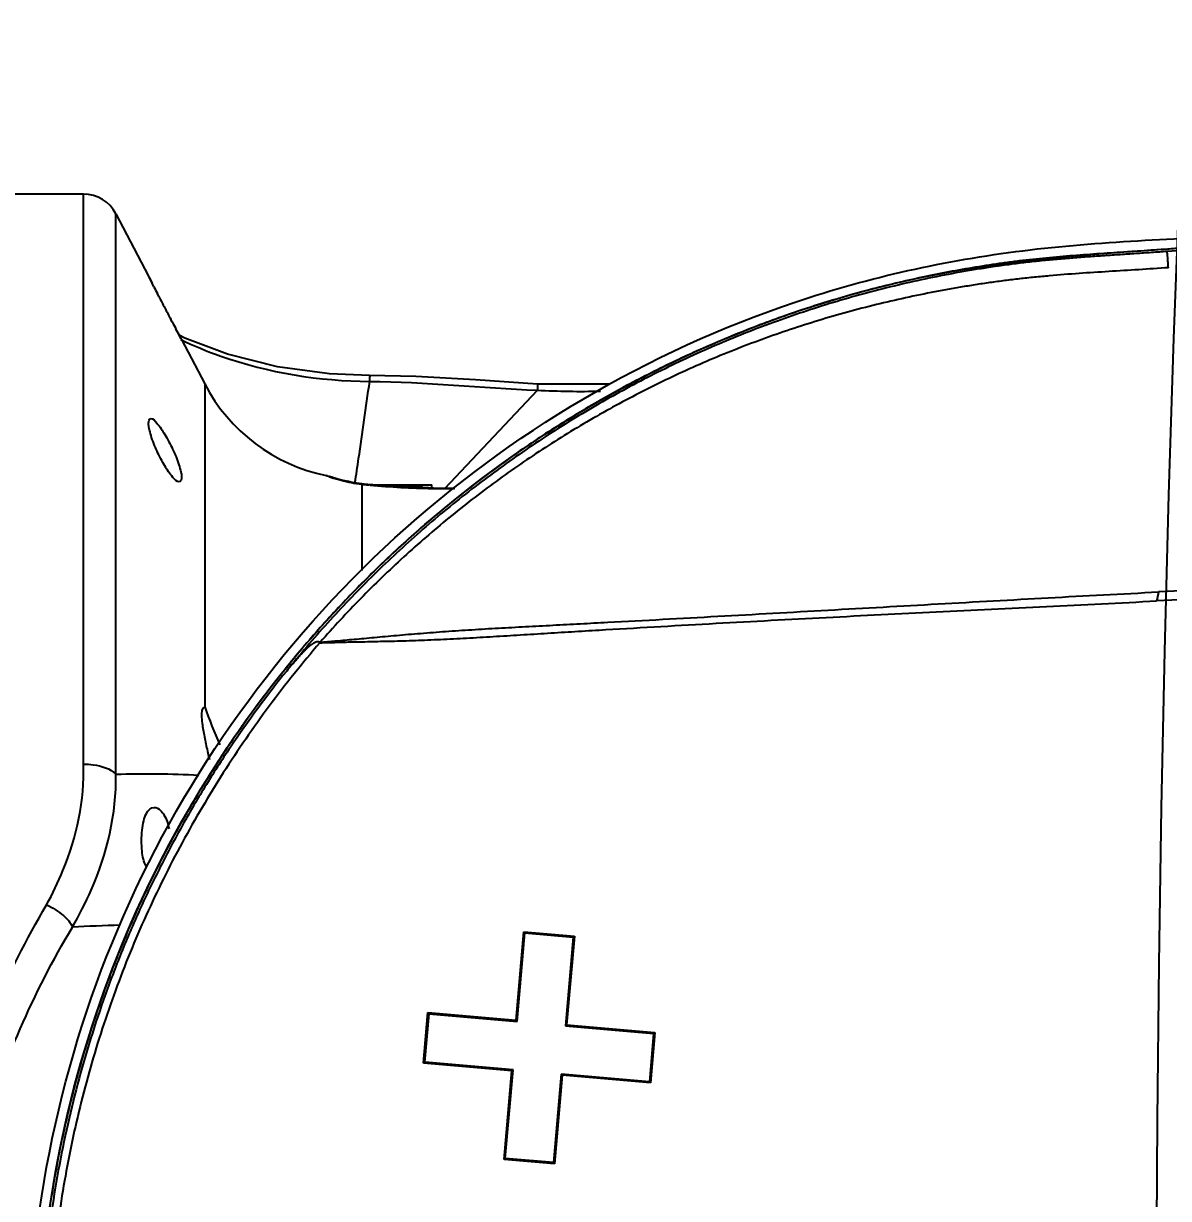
# Model space of a CAD drawing. Header units: millimetres. Extents: x 5828 to 6704, y 123 to 421.
# Drawn here: x 6496.742 to 6499.005, y 337.195 to 339.517 of the extents above; entities that cross this region are included whole.
import ezdxf

# ---------------------------------------------------------------- set-up
doc = ezdxf.new("R2010")
doc.units = ezdxf.units.MM
for name, color, linetype in [('外形图', 7, 'Continuous'), ('尺寸标注', 7, 'Continuous'), ('运动范围', 7, 'Continuous')]:
    doc.layers.add(name, color=color, linetype=linetype)
doc.styles.add('微软雅黑', font='msyh.ttc', dxfattribs={"height": 1.5})
doc.dimstyles.new('尺寸标注_1_20比例', dxfattribs={"dimtxt": 1.5, "dimasz": 1.25, "dimexe": 0.5, "dimexo": 0.4, "dimgap": 0.5, "dimtad": 1, "dimdec": 1, "dimlfac": 20, "dimdsep": 46, "dimtxsty": '微软雅黑', "dimcen": 0.09, "dimadec": 0, "dimazin": 0, "dimtp": 0.01, "dimtm": 0.01, "dimtfac": 1, "dimtdec": 1, "dimtofl": 0, "dimtmove": 0, "dimatfit": 3, "dimfxl": 1, "dimtolj": 1, "dimarcsym": 0})

# ---------------------------------------------------------------- blocks, each defined once
blk = doc.blocks.new('*D1144')
at = {"layer": 'Defpoints', "color": 0}
for p in [(6557.7962, 395.6702), (6487.6476, 286.2413), (6537.9972, 286.2413)]:
    blk.add_point(p, dxfattribs=at)
at = {"layer": '尺寸标注', "color": 0, "lineweight": -2}
for p, q in [((6557.3962, 395.6702), (6487.1476, 395.6702)), ((6487.6476, 394.4202), (6487.6476, 287.4913)), ((6537.5972, 286.2413), (6487.1476, 286.2413))]:
    blk.add_line(p, q, dxfattribs=at)
at = {"layer": '尺寸标注', "color": 0}
for points in [[(6487.856, 394.4202), (6487.4393, 394.4202), (6487.6476, 395.6702)], [(6487.4393, 287.4913), (6487.856, 287.4913), (6487.6476, 286.2413)]]:
    blk.add_solid(points, dxfattribs=at)
at = {"layer": '尺寸标注', "color": 0, "insert": (6486.376, 340.9558), "char_height": 1.5, "attachment_point": 5, "rotation": 90, "style": '微软雅黑'}
blk.add_mtext('\\A1;\\A1;{\\fAlibaba PuHuiTi 3.0 55 Regular|b0|i0|c134|p18;2188.6}', dxfattribs=at)

msp = doc.modelspace()

# ---------------------------------------------------------------- linework, layer by layer
at = {"layer": '外形图', "linetype": 'ByBlock'}
for p, q in [((6496.8603, 339.1803), (6496.6861, 339.1803)), ((6496.8603, 338.0535), (6496.8603, 339.1803)), ((6496.9244, 338.0335), (6496.9244, 339.1414)), ((6496.9244, 339.1414), (6496.9889, 339.0178)), ((6496.9889, 339.0178), (6496.99, 339.0155)), ((6496.9926, 339.0104), (6496.99, 339.0157)), ((6496.99, 339.0155), (6496.9926, 339.0106)), ((6496.9926, 339.0106), (6496.9959, 339.0039)), ((6496.9959, 339.004), (6496.9926, 339.0104)), ((6496.9995, 338.9971), (6496.9959, 339.004)), ((6497.0093, 338.9779), (6497.0064, 338.9834)), ((6497.0357, 338.9273), (6497.0329, 338.9326)), ((6497.0467, 338.9067), (6497.0431, 338.9133)), ((6497.0503, 338.8999), (6497.0467, 338.9067)), ((6497.0467, 338.9066), (6497.0502, 338.9)), ((6497.0609, 338.8955), (6497.0495, 338.9015)), ((6497.0502, 338.9), (6497.053, 338.8949)), ((6497.0529, 338.895), (6497.0503, 338.8999)), ((6497.0538, 338.8934), (6497.0529, 338.895)), ((6497.053, 338.8949), (6497.0537, 338.8935)), ((6497.0537, 338.8935), (6497.0541, 338.8928)), ((6497.0541, 338.8928), (6497.0538, 338.8934)), ((6497.0541, 338.8928), (6497.1, 338.8048)), ((6497.1, 338.8048), (6497.1, 338.1664)), ((6497.5748, 338.5985), (6497.7573, 338.7925)), ((6497.7577, 338.8046), (6497.7573, 338.7925)), ((6497.9013, 338.8043), (6497.7577, 338.8046)), ((6497.3397, 338.6239), (6497.3465, 338.622)), ((6497.342, 338.623), (6497.3397, 338.6239)), ((6497.3512, 338.6204), (6497.3465, 338.622)), ((6497.3465, 338.622), (6497.3469, 338.6219)), ((6497.3469, 338.6219), (6497.3541, 338.6185)), ((6497.3678, 338.6154), (6497.3507, 338.6205)), ((6497.395, 338.6094), (6497.3678, 338.6154)), ((6497.4153, 338.6066), (6497.395, 338.6094)), ((6497.4103, 338.6066), (6497.4103, 338.436)), ((6497.4103, 338.6066), (6497.4152, 338.6066)), ((6497.4519, 338.6034), (6497.4152, 338.6066)), ((6497.4152, 338.6066), (6497.4153, 338.6066)), ((6497.4266, 338.605), (6497.4241, 338.6052)), ((6497.4304, 338.6053), (6497.5491, 338.6053)), ((6497.5491, 338.599), (6497.5491, 338.6053)), ((6497.5942, 338.5988), (6497.573, 338.5985)), ((6497.7156, 337.5469), (6497.7309, 337.7219)), ((6497.7176, 337.5446), (6497.7329, 337.7196)), ((6497.7309, 337.7219), (6497.7329, 337.7196)), ((6497.7309, 337.7219), (6497.8305, 337.7132)), ((6497.7329, 337.7196), (6497.8281, 337.7112)), ((6497.8281, 337.7112), (6497.8128, 337.5362)), ((6497.8305, 337.7132), (6497.8152, 337.5382)), ((6497.8305, 337.7132), (6497.8281, 337.7112)), ((6497.5325, 337.4622), (6497.5412, 337.5622)), ((6497.5349, 337.4642), (6497.5432, 337.5598)), ((6497.5412, 337.5622), (6497.5432, 337.5598)), ((6497.5412, 337.5622), (6497.7156, 337.5469)), ((6497.5432, 337.5598), (6497.7176, 337.5446)), ((6497.7156, 337.5469), (6497.7176, 337.5446)), ((6497.8152, 337.5382), (6497.8128, 337.5362)), ((6497.8128, 337.5362), (6497.9871, 337.521)), ((6497.8152, 337.5382), (6497.9895, 337.523)), ((6497.9871, 337.521), (6497.9788, 337.4253)), ((6497.9895, 337.523), (6497.9808, 337.423)), ((6497.9895, 337.523), (6497.9871, 337.521)), ((6497.5325, 337.4622), (6497.5349, 337.4642)), ((6497.7092, 337.4489), (6497.5349, 337.4642)), ((6497.7068, 337.4469), (6497.5325, 337.4622)), ((6497.6915, 337.2719), (6497.7068, 337.4469)), ((6497.6939, 337.2739), (6497.7092, 337.4489)), ((6497.7068, 337.4469), (6497.7092, 337.4489)), ((6497.8044, 337.4406), (6497.7891, 337.2656)), ((6497.8064, 337.4382), (6497.8044, 337.4406)), ((6497.9788, 337.4253), (6497.8044, 337.4406)), ((6497.8064, 337.4382), (6497.7911, 337.2632)), ((6497.9808, 337.423), (6497.8064, 337.4382)), ((6497.9808, 337.423), (6497.9788, 337.4253)), ((6497.6915, 337.2719), (6497.6939, 337.2739)), ((6497.7911, 337.2632), (6497.6915, 337.2719)), ((6497.7891, 337.2656), (6497.6939, 337.2739)), ((6497.7911, 337.2632), (6497.7891, 337.2656))]:
    msp.add_line(p, q, dxfattribs=at)
for points in [[(6497.4257, 338.8213), (6497.3465, 338.8248), (6497.2435, 338.8388), (6497.1451, 338.8637), (6497.0609, 338.8955)], [(6497.7577, 338.8046), (6497.6353, 338.8128), (6497.5173, 338.8194), (6497.4257, 338.8213)], [(6497.4104, 338.6073), (6497.3942, 338.6095), (6497.3815, 338.6124)], [(6497.573, 338.5985), (6497.5099, 338.5999), (6497.4519, 338.6034)], [(6497.5943, 338.5988), (6497.5717, 338.5985), (6497.549, 338.599)]]:
    msp.add_lwpolyline(points, dxfattribs=at)
for centre, radius, start, end in [((6496.8603, 339.1079), 0.0723, 27.5528, 90), ((6502.3847, 341.7513), 6.0487, 207.08743, 207.23262), ((6502.2224, 341.6677), 5.8662, 207.29258, 207.54165), ((6502.0885, 341.5979), 5.7151, 207.542, 207.7991), ((6501.9672, 341.534), 5.578, 207.8601, 208.0228), ((6497.4103, 338.9667), 0.35, 207.5528, 258.3631), ((6497.4527, 338.9246), 0.3212, 249.8492, 251.5153), ((6497.4485, 338.9119), 0.3079, 251.5028, 255.0981), ((6497.4438, 338.8926), 0.288, 255.0215, 263.3345), ((6497.581, 340.2825), 1.6847, 264.1856, 264.3374), ((6497.582, 340.2927), 1.6948, 264.3375, 264.6536), ((6497.5795, 340.2611), 1.6632, 264.7252, 268.9451), ((6497.4276, 338.4422), 0.1631, 88.4289, 89.9985), ((6497.5791, 340.2511), 1.6532, 268.9523, 270.4996), ((6508.7878, 144.0336), 194.6072, 92.602592, 92.887369), ((6508.8374, 145.8734), 192.7546, 92.644432, 92.930981), ((6500.7794, 338.0129), 1.8344, 168.0188, 168.5884), ((6496.9706, 335.7217), 2.0134, 91.0871, 93.7605)]:
    msp.add_arc(centre, radius, start, end, dxfattribs=at)
for points, knots in [([(6501.116, 334.513), (6500.8541, 334.5265), (6500.3304, 334.5553), (6499.6759, 334.5937), (6499.1526, 334.6304), (6498.7597, 334.6498), (6498.3703, 334.7181), (6497.8801, 334.9084), (6497.3409, 335.3031), (6496.9025, 335.9729), (6496.7248, 336.7539), (6496.8317, 337.5478), (6497.2089, 338.2549), (6497.809, 338.7837), (6498.4341, 339.0271), (6498.9573, 339.0704), (6499.3498, 339.0933), (6499.7424, 339.1203), (6500.1717, 339.1458), (6500.4702, 339.1628), (6500.6378, 339.172)], [0.2814625, 0.2814625, 0.2814625, 0.2814625, 0.3127361, 0.3440098, 0.3596457, 0.375288, 0.3909088, 0.4065401, 0.4376789, 0.4688356, 0.5000093, 0.531187, 0.5623615, 0.5935322, 0.6247079, 0.6403423, 0.655997, 0.6716257, 0.6872624, 0.7072791, 0.7072791, 0.7072791, 0.7072791]), ([(6500.6378, 339.1721), (6500.5723, 339.1684), (6500.4354, 339.1608), (6500.2271, 339.1488), (6500.0131, 339.1362), (6499.8348, 339.1253), (6499.6921, 339.1164), (6499.5852, 339.1097), (6499.4782, 339.1029), (6499.3712, 339.0959), (6499.2643, 339.0889), (6499.1751, 339.083), (6499.1038, 339.0782), (6499.0504, 339.0746), (6499.0058, 339.0715), (6498.9702, 339.069), (6498.9434, 339.0672), (6498.9167, 339.0654), (6498.8899, 339.0636), (6498.8632, 339.0618), (6498.8276, 339.0592), (6498.783, 339.0557), (6498.7386, 339.0513), (6498.7031, 339.0472), (6498.6677, 339.0425), (6498.6235, 339.0358), (6498.5707, 339.0265), (6498.5007, 339.0124), (6498.4137, 338.9917), (6498.3108, 338.9618), (6498.2094, 338.9269), (6498.1098, 338.8871), (6498.0123, 338.8425), (6497.917, 338.7933), (6497.8243, 338.7395), (6497.7342, 338.6813), (6497.6471, 338.6187), (6497.5631, 338.552), (6497.4825, 338.4813), (6497.4054, 338.4068), (6497.332, 338.3287), (6497.2625, 338.247), (6497.197, 338.1621), (6497.1357, 338.0742), (6497.0787, 337.9833), (6497.0262, 337.8898), (6496.9783, 337.7939), (6496.9352, 337.6957), (6496.8968, 337.5955), (6496.8635, 337.4936), (6496.835, 337.3903), (6496.8038, 337.2508), (6496.7827, 337.1092), (6496.772, 336.9666), (6496.7682, 336.8237), (6496.7766, 336.645), (6496.8023, 336.468), (6496.833, 336.3284), (6496.8611, 336.2249), (6496.8941, 336.1228), (6496.932, 336.0226), (6496.9748, 335.9242), (6497.0223, 335.8281), (6497.0745, 335.7344), (6497.1311, 335.6433), (6497.1921, 335.5551), (6497.2572, 335.47), (6497.3265, 335.3881), (6497.3996, 335.3096), (6497.4764, 335.2348), (6497.5568, 335.1639), (6497.6405, 335.0969), (6497.7274, 335.034), (6497.8172, 334.9754), (6497.9097, 334.9213), (6498.0048, 334.8717), (6498.1022, 334.8267), (6498.2016, 334.7866), (6498.3028, 334.7513), (6498.4057, 334.721), (6498.5099, 334.6957), (6498.6152, 334.6755), (6498.7037, 334.6628), (6498.7748, 334.6556), (6498.8193, 334.6519), (6498.8549, 334.6493), (6498.8816, 334.6475), (6498.9084, 334.6457), (6498.944, 334.6433), (6498.9886, 334.6402), (6499.0421, 334.6366), (6499.0955, 334.6329), (6499.1668, 334.6281), (6499.256, 334.6222), (6499.3629, 334.6152), (6499.4699, 334.6082), (6499.5769, 334.6014), (6499.6838, 334.5946), (6499.8265, 334.5857), (6500.0048, 334.5749), (6500.2188, 334.5622), (6500.4328, 334.5499), (6500.6469, 334.5379), (6500.861, 334.5263), (6501.0173, 334.5181), (6501.1024, 334.5137), (6501.116, 334.513)], [0.3131395, 0.3131395, 0.3131395, 0.3131395, 0.3203178, 0.3281304, 0.335943, 0.3437556, 0.347662, 0.3515683, 0.3554746, 0.3593809, 0.3632872, 0.3671935, 0.3691467, 0.3710998, 0.373053, 0.3740296, 0.3750062, 0.3759827, 0.3769593, 0.3779359, 0.3789125, 0.3808656, 0.3828188, 0.3837953, 0.3847719, 0.3867251, 0.3886782, 0.3906314, 0.3945374, 0.3984434, 0.4023495, 0.4062556, 0.4101617, 0.4140679, 0.4179741, 0.4218803, 0.4257865, 0.4296926, 0.4335988, 0.437505, 0.4414112, 0.4453173, 0.4492235, 0.4531297, 0.4570359, 0.4609421, 0.4648482, 0.4687544, 0.4726606, 0.4765668, 0.4804729, 0.4843791, 0.4921892, 0.4960954, 0.5000015, 0.5078116, 0.5156216, 0.5195278, 0.523434, 0.5273402, 0.5312463, 0.5351525, 0.5390587, 0.5429649, 0.546871, 0.5507772, 0.5546834, 0.5585896, 0.5624958, 0.5664019, 0.5703081, 0.5742143, 0.5781205, 0.5820266, 0.5859328, 0.589839, 0.5937451, 0.5976512, 0.6015573, 0.6054633, 0.6093693, 0.6132753, 0.6171812, 0.6191344, 0.6210875, 0.6220641, 0.6230407, 0.6240173, 0.6249939, 0.626947, 0.6289002, 0.6308533, 0.6328065, 0.6367128, 0.6406191, 0.6445254, 0.6484317, 0.6523381, 0.6562444, 0.664057, 0.6718696, 0.6796823, 0.6874949, 0.6953075, 0.7031201, 0.7046145, 0.7046145, 0.7046145, 0.7046145]), ([(6500.6356, 339.1674), (6500.5942, 339.1652), (6500.4522, 339.1572), (6500.2095, 339.1433), (6499.9076, 339.1253), (6499.6057, 339.1066), (6499.3039, 339.0872), (6499.1027, 339.0737), (6499.0021, 339.0667)], [0.8308926, 0.8308926, 0.8308926, 0.8308926, 0.8437436, 0.8749948, 0.9062461, 0.9374974, 0.9687488, 1, 1, 1, 1]), ([(6496.7507, 336.8553), (6496.7507, 337.1615), (6496.8807, 337.7816), (6497.4316, 338.5476), (6498.1124, 338.9497), (6498.7137, 339.0822), (6499.02, 339.0917), (6499.1716, 339.0996)], [0, 0, 0, 0, 0.250163, 0.50027, 0.750286, 0.875949, 1, 1, 1, 1]), ([(6499.0021, 339.0667), (6498.9918, 339.066), (6498.9711, 339.0646), (6498.94, 339.0625), (6498.909, 339.0603), (6498.8779, 339.0583), (6498.8469, 339.0561), (6498.8158, 339.0538), (6498.7848, 339.0512), (6498.7538, 339.0483), (6498.7229, 339.045), (6498.692, 339.0412), (6498.6612, 339.0369), (6498.6201, 339.0306), (6498.569, 339.0216), (6498.508, 339.0092), (6498.4474, 338.995), (6498.3872, 338.9791), (6498.3275, 338.9616), (6498.2485, 338.9359), (6498.1513, 338.8996), (6498.0372, 338.8496), (6497.9261, 338.7932), (6497.8184, 338.7307), (6497.7144, 338.6622), (6497.6144, 338.5879), (6497.5188, 338.5081), (6497.4278, 338.423), (6497.3418, 338.3329), (6497.2879, 338.2697), (6497.2619, 338.2374)], [0, 0, 0, 0, 0.015626, 0.031251, 0.046877, 0.062503, 0.078128, 0.093754, 0.109381, 0.125007, 0.140633, 0.156259, 0.171886, 0.187512, 0.218763, 0.250015, 0.281267, 0.312519, 0.34377, 0.375022, 0.43752, 0.500017, 0.562515, 0.625013, 0.687511, 0.750009, 0.812507, 0.875005, 0.937502, 1, 1, 1, 1]), ([(6499.0045, 339.0347), (6499.0043, 339.0369), (6499.004, 339.0411), (6499.0036, 339.0472), (6499.0032, 339.0525), (6499.0029, 339.0571), (6499.0026, 339.0608), (6499.0024, 339.0634), (6499.0023, 339.0649), (6499.0023, 339.0657), (6499.0023, 339.0663), (6499.0022, 339.0666), (6499.0022, 339.0667)], [0, 0, 0, 0, 0.207249, 0.396271, 0.563953, 0.707521, 0.824606, 0.913273, 0.946474, 0.97206, 0.989926, 1, 1, 1, 1]), ([(6499.0047, 339.0347), (6498.985, 339.0333), (6498.9458, 339.0307), (6498.8868, 339.0271), (6498.8279, 339.0233), (6498.7789, 339.0195), (6498.7397, 339.0158), (6498.7103, 339.0127), (6498.681, 339.0092), (6498.6518, 339.0052), (6498.6226, 339.0008), (6498.5934, 338.9961), (6498.5644, 338.991), (6498.5257, 338.9837), (6498.4775, 338.9736), (6498.4201, 338.9601), (6498.363, 338.945), (6498.2874, 338.9229), (6498.1942, 338.8913), (6498.0845, 338.8474), (6497.9775, 338.7975), (6497.8734, 338.7416), (6497.7725, 338.6802), (6497.6752, 338.6132), (6497.5974, 338.553), (6497.5371, 338.5023), (6497.493, 338.463), (6497.45, 338.4225), (6497.4081, 338.3809), (6497.3674, 338.3382), (6497.341, 338.309), (6497.328, 338.2942)], [0, 0, 0, 0, 0.031251, 0.062503, 0.093754, 0.125006, 0.140632, 0.156258, 0.171884, 0.18751, 0.203136, 0.218761, 0.234386, 0.250012, 0.281262, 0.312512, 0.343762, 0.375012, 0.437507, 0.500001, 0.562497, 0.624994, 0.687491, 0.749989, 0.812486, 0.843738, 0.87499, 0.906243, 0.937495, 0.968748, 1, 1, 1, 1]), ([(6497.0525, 338.8929), (6497.0781, 338.8803), (6497.1968, 338.8315), (6497.3265, 338.8105), (6497.426, 338.8099)], [0, 0, 0, 0, 0.22295, 1, 1, 1, 1]), ([(6497.4257, 338.8213), (6497.4267, 338.8214), (6497.4247, 338.8151), (6497.426, 338.8127), (6497.426, 338.8099)], [0, 0, 0, 0, 0.2558, 1, 1, 1, 1]), ([(6497.3968, 338.6093), (6497.3993, 338.6253), (6497.4095, 338.6921), (6497.4187, 338.759), (6497.426, 338.8099)], [0, 0, 0, 0, 0.239906, 1, 1, 1, 1]), ([(6497.021, 338.6427), (6497.0153, 338.6521), (6497.0052, 338.6719), (6496.9952, 338.6965), (6496.9904, 338.7159), (6496.9882, 338.7259), (6496.9898, 338.7364), (6496.9932, 338.7364)], [0, 0, 0, 0, 0.326486, 0.654907, 0.794331, 0.901378, 1, 1, 1, 1]), ([(6496.9932, 338.7364), (6496.9981, 338.7364), (6497.0087, 338.7235), (6497.0163, 338.713), (6497.021, 338.7052)], [0, 0, 0, 0, 0.351431, 1, 1, 1, 1]), ([(6497.021, 338.7052), (6497.0267, 338.6957), (6497.037, 338.6759), (6497.0474, 338.6514), (6497.0525, 338.632), (6497.055, 338.6219), (6497.053, 338.6114), (6497.0496, 338.6114)], [0, 0, 0, 0, 0.325996, 0.654021, 0.793492, 0.900548, 1, 1, 1, 1]), ([(6497.0496, 338.6114), (6497.0445, 338.6114), (6497.0335, 338.6241), (6497.0258, 338.6348), (6497.021, 338.6427)], [0, 0, 0, 0, 0.355925, 1, 1, 1, 1]), ([(6497.328, 338.2942), (6497.3293, 338.2943), (6497.3318, 338.2945), (6497.3356, 338.2949), (6497.3395, 338.2952), (6497.3448, 338.2956), (6497.3515, 338.2962), (6497.3627, 338.2972), (6497.3773, 338.2986), (6497.3956, 338.3002), (6497.415, 338.302), (6497.4354, 338.3039), (6497.4569, 338.3059), (6497.4873, 338.3086), (6497.5271, 338.312), (6497.5767, 338.3158), (6497.6281, 338.3192), (6497.6718, 338.3218), (6497.7072, 338.3237), (6497.743, 338.3257), (6497.788, 338.328), (6497.8421, 338.3309), (6497.9146, 338.3347), (6498.0052, 338.3396), (6498.1141, 338.3456), (6498.2229, 338.3517), (6498.3318, 338.3578), (6498.4406, 338.3639), (6498.5858, 338.3721), (6498.7672, 338.3822), (6498.9123, 338.39), (6498.9849, 338.3937)], [0, 0, 0, 0, 0.002271, 0.004583, 0.006924, 0.009299, 0.014156, 0.019155, 0.029602, 0.040674, 0.052395, 0.064766, 0.077762, 0.09133, 0.119926, 0.150022, 0.181164, 0.213003, 0.229101, 0.245283, 0.277825, 0.310514, 0.343283, 0.408922, 0.474602, 0.540283, 0.605957, 0.671625, 0.737293, 0.868639, 1, 1, 1, 1]), ([(6497.3275, 338.2933), (6497.3287, 338.2933), (6497.3312, 338.2934), (6497.3348, 338.2935), (6497.3386, 338.2936), (6497.3437, 338.2937), (6497.3502, 338.2939), (6497.361, 338.2942), (6497.3752, 338.2946), (6497.393, 338.2949), (6497.4119, 338.2953), (6497.432, 338.2957), (6497.4531, 338.2962), (6497.4753, 338.2967), (6497.4985, 338.2973), (6497.5224, 338.2981), (6497.5471, 338.2991), (6497.581, 338.3006), (6497.6154, 338.3024), (6497.6503, 338.3044), (6497.6858, 338.3065), (6497.7305, 338.3093), (6497.7844, 338.3126), (6497.8385, 338.316), (6497.9109, 338.3203), (6498.0016, 338.3256), (6498.1104, 338.3317), (6498.2192, 338.3376), (6498.3281, 338.3434), (6498.4369, 338.3489), (6498.582, 338.3562), (6498.7272, 338.3633), (6498.8724, 338.3704), (6498.9449, 338.374), (6498.9812, 338.3759)], [0, 0, 0, 0, 0.002195, 0.004431, 0.006693, 0.008988, 0.013681, 0.018512, 0.028618, 0.039356, 0.05077, 0.062878, 0.07567, 0.089102, 0.103109, 0.117612, 0.132532, 0.147795, 0.179094, 0.195025, 0.21109, 0.243501, 0.276149, 0.308929, 0.341779, 0.407571, 0.4734, 0.53923, 0.605054, 0.670874, 0.736693, 0.86834, 0.934169, 1, 1, 1, 1]), ([(6497.3275, 338.2933), (6497.3101, 338.273), (6497.2761, 338.2318), (6497.2272, 338.1683), (6497.1805, 338.1031), (6497.1215, 338.0141), (6497.0672, 337.922), (6497.018, 337.8271), (6496.9837, 337.7547), (6496.952, 337.681), (6496.9135, 337.5814), (6496.8722, 337.4543), (6496.8403, 337.3245), (6496.8206, 337.2195), (6496.8126, 337.1666), (6496.8091, 337.1402)], [0, 0, 0, 0, 0.062503, 0.125007, 0.187511, 0.250015, 0.375003, 0.437507, 0.500011, 0.562515, 0.625019, 0.750005, 0.874992, 0.937496, 1, 1, 1, 1]), ([(6497.3275, 338.2933), (6497.3274, 338.2935), (6497.3271, 338.2939), (6497.3266, 338.2945), (6497.3259, 338.2947), (6497.3251, 338.2948), (6497.3244, 338.295), (6497.3236, 338.295), (6497.3228, 338.295), (6497.3217, 338.2949), (6497.3202, 338.2946), (6497.3184, 338.294), (6497.3166, 338.2932), (6497.3139, 338.2918), (6497.3105, 338.2895), (6497.3063, 338.2861), (6497.302, 338.2822), (6497.2976, 338.2779), (6497.2931, 338.2733), (6497.2886, 338.2685), (6497.2842, 338.2635), (6497.2782, 338.2567), (6497.2708, 338.248), (6497.2649, 338.241), (6497.262, 338.2374)], [0, 0, 0, 0, 0.008562, 0.016522, 0.024625, 0.033073, 0.041531, 0.050102, 0.058979, 0.068194, 0.087595, 0.108491, 0.131026, 0.155231, 0.208584, 0.268233, 0.333126, 0.401751, 0.472939, 0.545979, 0.620343, 0.695605, 0.847611, 1, 1, 1, 1]), ([(6497.2619, 338.2374), (6497.2228, 338.1888), (6497.1673, 338.1135), (6497.0998, 338.0087), (6497.0527, 337.928), (6497.009, 337.8455), (6496.9688, 337.7613), (6496.9323, 337.6754), (6496.8885, 337.5589), (6496.8431, 337.4099), (6496.8104, 337.2576), (6496.792, 337.1345), (6496.7788, 337.0108), (6496.7748, 336.9175), (6496.7748, 336.8553)], [0, 0, 0, 0, 0.125213, 0.187763, 0.250267, 0.312745, 0.375218, 0.437704, 0.500206, 0.62519, 0.750155, 0.812633, 0.875097, 1, 1, 1, 1]), ([(6497.1, 338.1665), (6497.093, 338.1655), (6497.0937, 338.1404), (6497.0969, 338.1187), (6497.1028, 338.0895), (6497.1071, 338.0713), (6497.1093, 338.0622)], [0, 0, 0, 0, 0.198891, 0.467558, 0.736026, 1, 1, 1, 1]), ([(6496.7875, 337.7752), (6496.7994, 337.7972), (6496.8413, 337.884), (6496.8633, 337.9821), (6496.8603, 338.0535)], [0, 0, 0, 0, 0.259654, 1, 1, 1, 1]), ([(6496.8603, 338.0535), (6496.8668, 338.0535), (6496.8891, 338.0519), (6496.9129, 338.0448), (6496.9244, 338.0335)], [0, 0, 0, 0, 0.287162, 1, 1, 1, 1]), ([(6496.8385, 337.7308), (6496.852, 337.7546), (6496.9, 337.8484), (6496.9261, 337.9553), (6496.9244, 338.0335)], [0, 0, 0, 0, 0.259617, 1, 1, 1, 1]), ([(6496.9848, 337.8511), (6496.9791, 337.8601), (6496.9748, 337.885), (6496.9747, 337.9153), (6496.979, 337.9405), (6496.9839, 337.957), (6496.9935, 337.9678), (6496.9999, 337.9678)], [0, 0, 0, 0, 0.250474, 0.576566, 0.726355, 0.847935, 1, 1, 1, 1]), ([(6496.9999, 337.9678), (6497.0011, 337.9678), (6497.0069, 337.9669), (6497.0117, 337.9628), (6497.0147, 337.9594)], [0, 0, 0, 0, 0.214938, 1, 1, 1, 1]), ([(6497.0147, 337.9594), (6497.0164, 337.9575), (6497.0236, 337.9473), (6497.0276, 337.9351), (6497.0294, 337.9254)], [0, 0, 0, 0, 0.207874, 1, 1, 1, 1]), ([(6496.5313, 336.8553), (6496.5314, 337.0186), (6496.5765, 337.3416), (6496.7073, 337.6393), (6496.7875, 337.7752)], [0, 0, 0, 0, 0.508583, 1, 1, 1, 1]), ([(6496.7875, 337.7752), (6496.7993, 337.7696), (6496.8184, 337.7573), (6496.8354, 337.74), (6496.8385, 337.7308)], [0, 0, 0, 0, 0.574746, 1, 1, 1, 1]), ([(6496.5935, 336.8553), (6496.5938, 337.0108), (6496.6374, 337.318), (6496.7612, 337.6019), (6496.8385, 337.7308)], [0, 0, 0, 0, 0.508492, 1, 1, 1, 1])]:
    msp.add_open_spline(points, degree=3, knots=knots, dxfattribs=at)
for points in [[(6497.426, 338.8099), (6497.5366, 338.8088), (6497.6468, 338.7973), (6497.7573, 338.7925)], [(6497.7573, 338.7925), (6497.7988, 338.7906), (6497.8403, 338.7895), (6497.8818, 338.7907)], [(6497.432, 338.6052), (6497.4388, 338.605), (6497.4456, 338.6044), (6497.4524, 338.6034)], [(6497.5491, 338.6046), (6497.5324, 338.6038), (6497.5158, 338.6025), (6497.4992, 338.6006)], [(6497.1, 338.1665), (6497.1087, 338.141), (6497.1191, 338.1162), (6497.1295, 338.0913)], [(6496.9244, 338.0335), (6496.979, 338.0352), (6497.0336, 338.0347), (6497.0881, 338.0315)]]:
    msp.add_open_spline(points, degree=3, dxfattribs=at)
at = {"layer": '运动范围'}
msp.add_arc((6557.7962, 336.8553), 58.815, 350, 225, dxfattribs=at)

# ---------------------------------------------------------------- dimensions: what is measured, and where the dimension line sits
at = {"layer": '尺寸标注'}
dim = msp.add_linear_dim(base=(6487.6476, 286.2413), p1=(6557.7962, 395.6702), p2=(6537.9972, 286.2413), angle=90, text='\\A1;{\\fAlibaba PuHuiTi 3.0 55 Regular|b0|i0|c134|p18;2188.6}', dimstyle='尺寸标注_1_20比例', dxfattribs=at)
dim.commit()
dim.dimension.update_dxf_attribs({"geometry": '*D1144', "text_midpoint": (6487.6476, 340.9558), "dimtype": 160})

doc.saveas('drawing.dxf')
